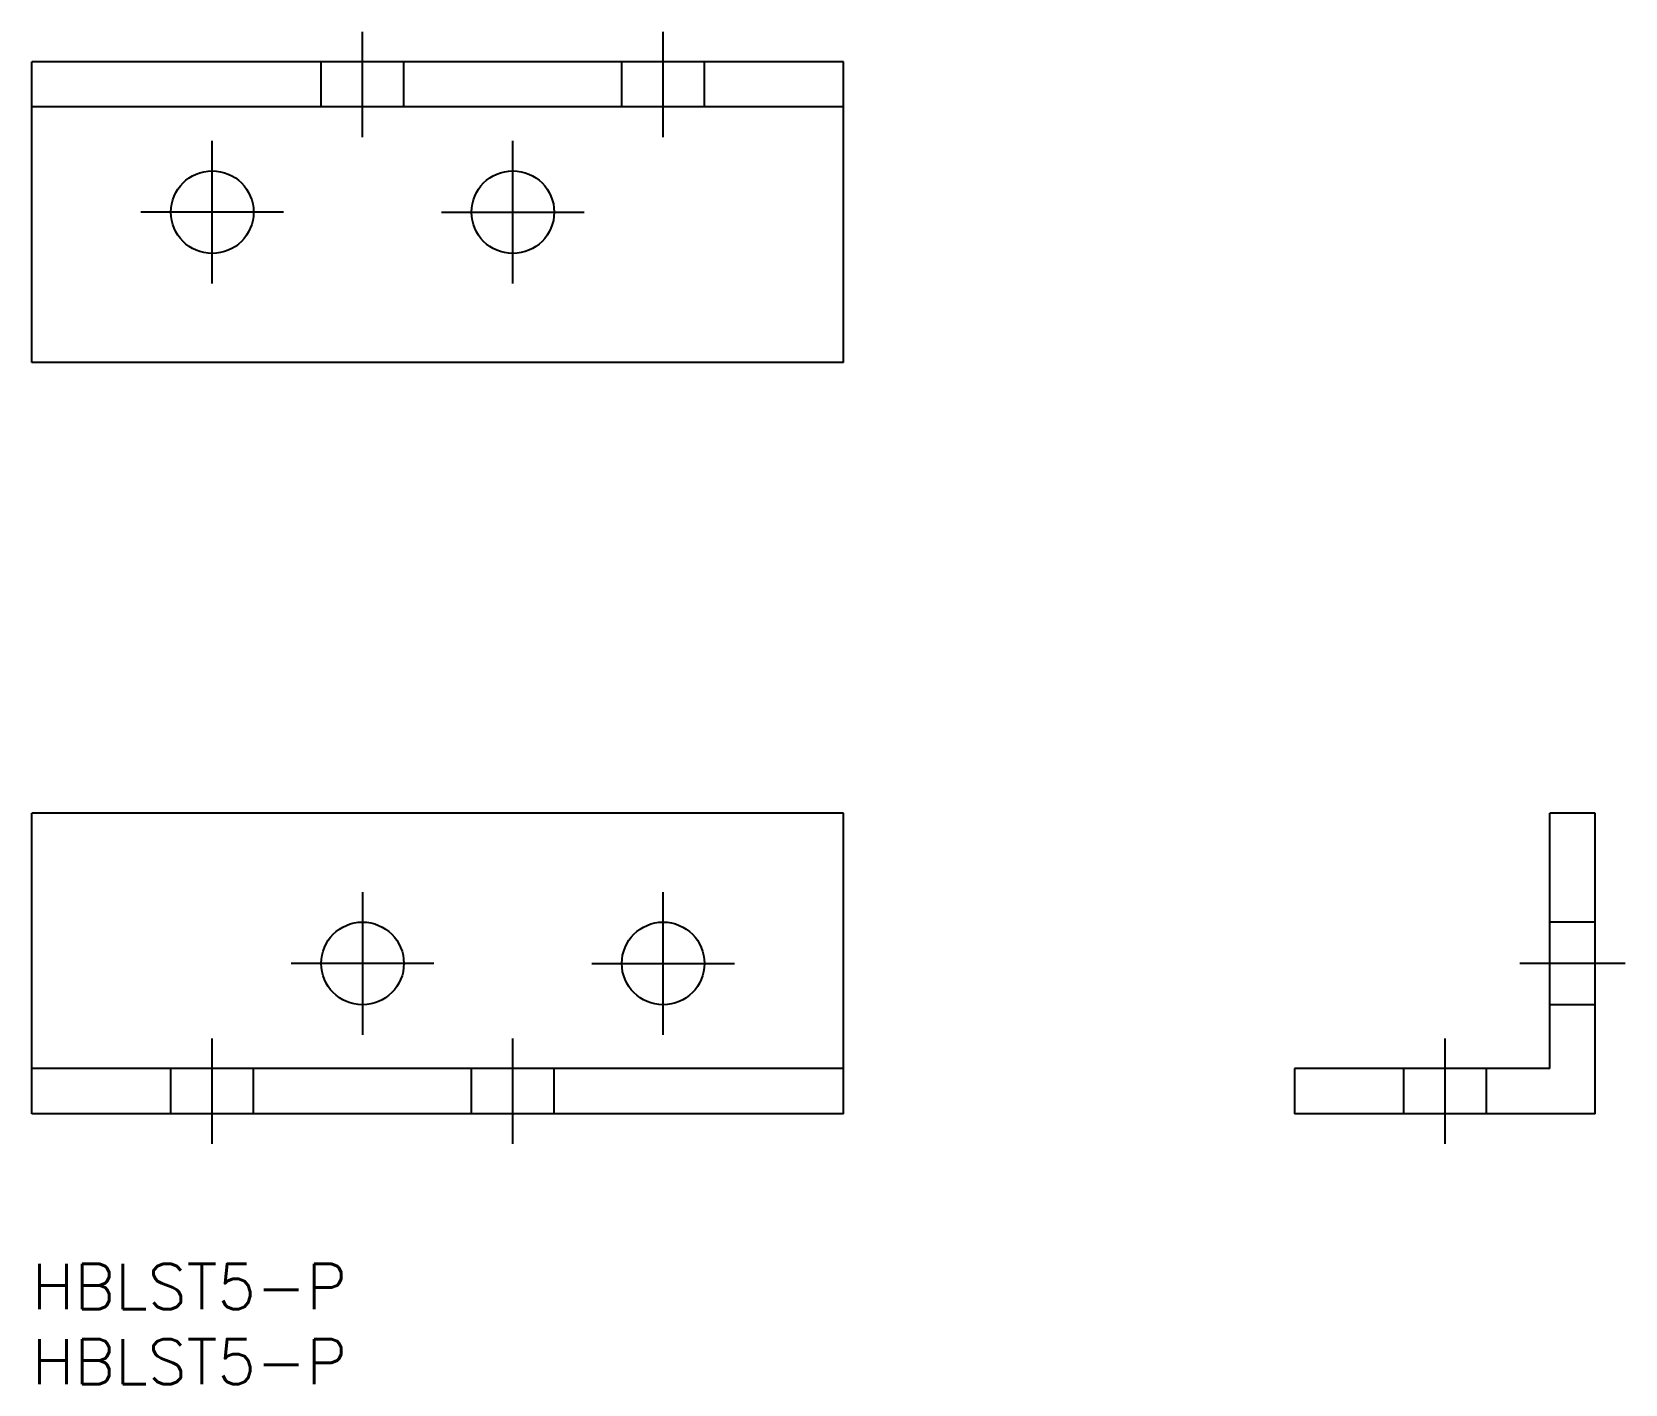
# Model space of a CAD drawing. Extents: x 0 to 106, y -8 to 82.
import ezdxf

# ---------------------------------------------------------------- set-up
doc = ezdxf.new("R2010")
doc.units = 0
doc.header["$LTSCALE"] = 0.5
doc.linetypes.add('CENTER', pattern=[50.8, 31.75, -6.35, 6.35, -6.35])
doc.linetypes.add('DASHED', pattern=[19.05, 12.7, -6.35])
for name, color, linetype in [('MSM_CENTER', 1, 'CENTER'), ('MSM_CONTINUOUS', 7, 'CONTINUOUS'), ('MSM_DASHED', 4, 'DASHED'), ('MSM_PART_NUMBER', 7, 'CONTINUOUS')]:
    doc.layers.add(name, color=color, linetype=linetype)
doc.styles.get("Standard").update_dxf_attribs({"font": 'txt.shx', "height": 1.5, "bigfont": 'bigfont.shx'})

# ---------------------------------------------------------------- blocks, each defined once
blk = doc.blocks.new('*U33')
at = {"layer": 'MSM_PART_NUMBER'}
blk.add_text('HBLST5-P', height=3, dxfattribs=at).set_placement((0, -3))
blk = doc.blocks.new('*U34')
at = {"layer": 'MSM_PART_NUMBER'}
blk.add_text('HBLST5-P', height=3, dxfattribs=at).set_placement((0, -8))

msp = doc.modelspace()

# ---------------------------------------------------------------- linework, layer by layer
at = {"layer": 'MSM_CENTER'}
for p, q in [((22, 75), (22, 82)), ((42, 75), (42, 82)), ((12, 65.25), (12, 74.75)), ((32, 65.25), (32, 74.75)), ((16.75, 70), (7.25, 70)), ((27.25, 70), (36.75, 70)), ((22, 24.75), (22, 15.25)), ((42, 15.25), (42, 24.75)), ((26.75, 20), (17.25, 20)), ((37.25, 20), (46.75, 20)), ((106, 20), (99, 20)), ((12, 8), (12, 15)), ((32, 8), (32, 15)), ((94, 15), (94, 8))]:
    msp.add_line(p, q, dxfattribs=at)
at = {"layer": 'MSM_CONTINUOUS'}
for p, q in [((54, 80), (0, 80)), ((0, 60), (0, 80)), ((54, 60), (54, 80)), ((54, 77), (0, 77)), ((54, 60), (0, 60)), ((0, 10), (0, 30)), ((54, 30), (0, 30)), ((54, 10), (54, 30)), ((104, 30), (101, 30)), ((101, 13), (101, 30)), ((104, 10), (104, 30)), ((54, 13), (0, 13)), ((101, 13), (84, 13)), ((84, 13), (84, 10)), ((54, 10), (0, 10)), ((104, 10), (84, 10))]:
    msp.add_line(p, q, dxfattribs=at)
for centre in [(12, 70), (32, 70), (22, 20), (42, 20)]:
    msp.add_circle(centre, 2.75, dxfattribs=at)
at = {"layer": 'MSM_DASHED'}
for p, q in [((19.25, 77), (19.25, 80)), ((24.75, 77), (24.75, 80)), ((39.25, 77), (39.25, 80)), ((44.75, 77), (44.75, 80)), ((104, 22.75), (101, 22.75)), ((104, 17.25), (101, 17.25)), ((9.25, 10), (9.25, 13)), ((14.75, 10), (14.75, 13)), ((29.25, 10), (29.25, 13)), ((34.75, 10), (34.75, 13)), ((91.25, 13), (91.25, 10)), ((96.75, 13), (96.75, 10))]:
    msp.add_line(p, q, dxfattribs=at)

# ---------------------------------------------------------------- block references
at = {"layer": 'MSM_CONTINUOUS'}
for name in ['*U33', '*U34']:
    msp.add_blockref(name, (0, 0), dxfattribs=at)

doc.saveas('drawing.dxf')
